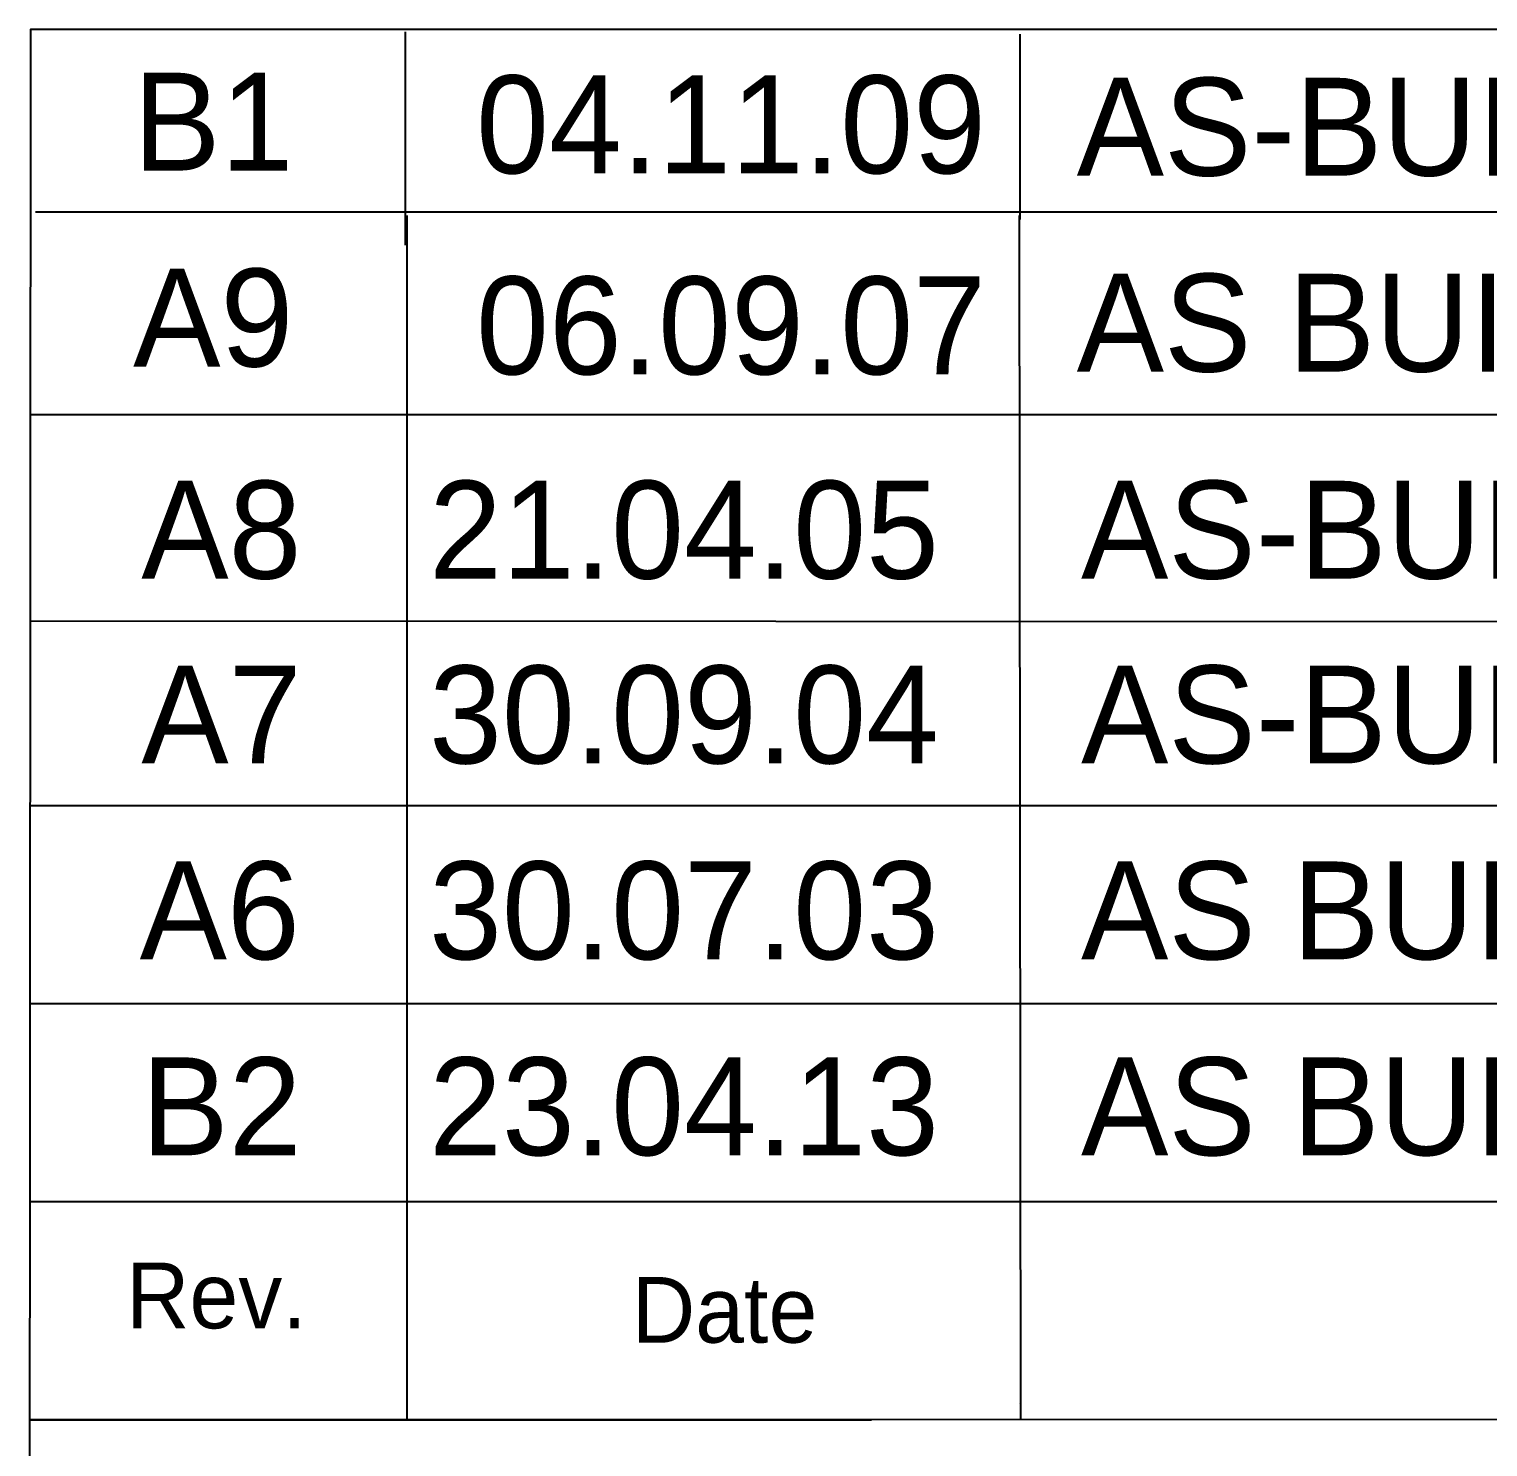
# Model space of a CAD drawing. Extents: x 0 to 841, y 0 to 594.
# Drawn here: x 648.78 to 693.46, y 119.65 to 163.07 of the extents above; entities that cross this region are included whole.
import ezdxf

# ---------------------------------------------------------------- set-up
doc = ezdxf.new("R2010")
doc.units = 0
for name, color, linetype in [('01-LIN-025-A', 7, 'Continuous'), ('02-LIN-025-B', 7, 'Continuous'), ('12-LIN-100-A', 7, 'Continuous')]:
    doc.layers.add(name, color=color, linetype=linetype)

msp = doc.modelspace()

# ---------------------------------------------------------------- linework, layer by layer
at = {"layer": '01-LIN-025-A'}
for p, q in [((660.315, 156.457), (660.315, 162.992)), ((679.134, 157.244), (679.134, 162.913)), ((660.347, 157.367), (660.347, 120.464)), ((679.106, 157.363), (679.143, 120.469)), ((648.825, 151.274), (829.269, 151.274)), ((648.827, 144.949), (829.268, 144.852)), ((648.828, 139.29), (829.27, 139.285)), ((648.817, 133.231), (829.275, 133.231)), ((648.813, 127.167), (829.263, 127.167)), ((679.113, 120.967), (679.113, 120.967)), ((679.122, 120.947), (679.122, 120.947)), ((648.808, 120.475), (674.586, 120.475))]:
    msp.add_line(p, q, dxfattribs=at)
for points in [[(648.784, 84.124), (648.838, 163.071), (829.263, 163.071)], [(648.976, 157.48), (747.795, 157.48), (829.213, 157.48)], [(829.257, 120.491), (648.808, 120.475)]]:
    msp.add_lwpolyline(points, dxfattribs=at)

# ---------------------------------------------------------------- texts
for s, height, p in [('B1', 3, (651.969, 158.74)), ('AS-BUILT ACC. TO M5: 41034616', 3, (680.866, 158.583)), ('A9', 3, (651.969, 152.737)), ('AS BUILT, HHP-PROJECT', 3, (680.866, 152.58)), ('Rev.', 2.0125, (651.75, 123.28)), ('Date', 2.0125, (667.239, 122.84))]:
    msp.add_text(s, height=height, dxfattribs=at).set_placement(p)
at = {"layer": '02-LIN-025-B'}
for s, p in [('A8', (652.218, 146.24)), ('21.04.05', (661.032, 146.24)), ('AS-BUILT ACC. TO M5: 40397027', (680.999, 146.24)), ('A7', (652.219, 140.581)), ('30.09.04', (661.033, 140.581)), ('AS-BUILT OFFSHORE M5. 40371879, AO. 20524586', (681, 140.581)), ('A6', (652.166, 134.581)), ('30.07.03', (661.033, 134.581)), ('AS BUILT AO 600120', (681, 134.581)), ('B2', (652.219, 128.581)), ('23.04.13', (661.033, 128.581)), ('AS BUILT NW.969718 WO.21970453', (681, 128.581))]:
    msp.add_text(s, height=3, dxfattribs=at).set_placement(p)
at = {"layer": '12-LIN-100-A'}
for s, p in [('04.11.09', (662.472, 158.655)), ('06.09.07', (662.472, 152.497))]:
    msp.add_text(s, height=3, dxfattribs=at).set_placement(p)

doc.saveas('drawing.dxf')
